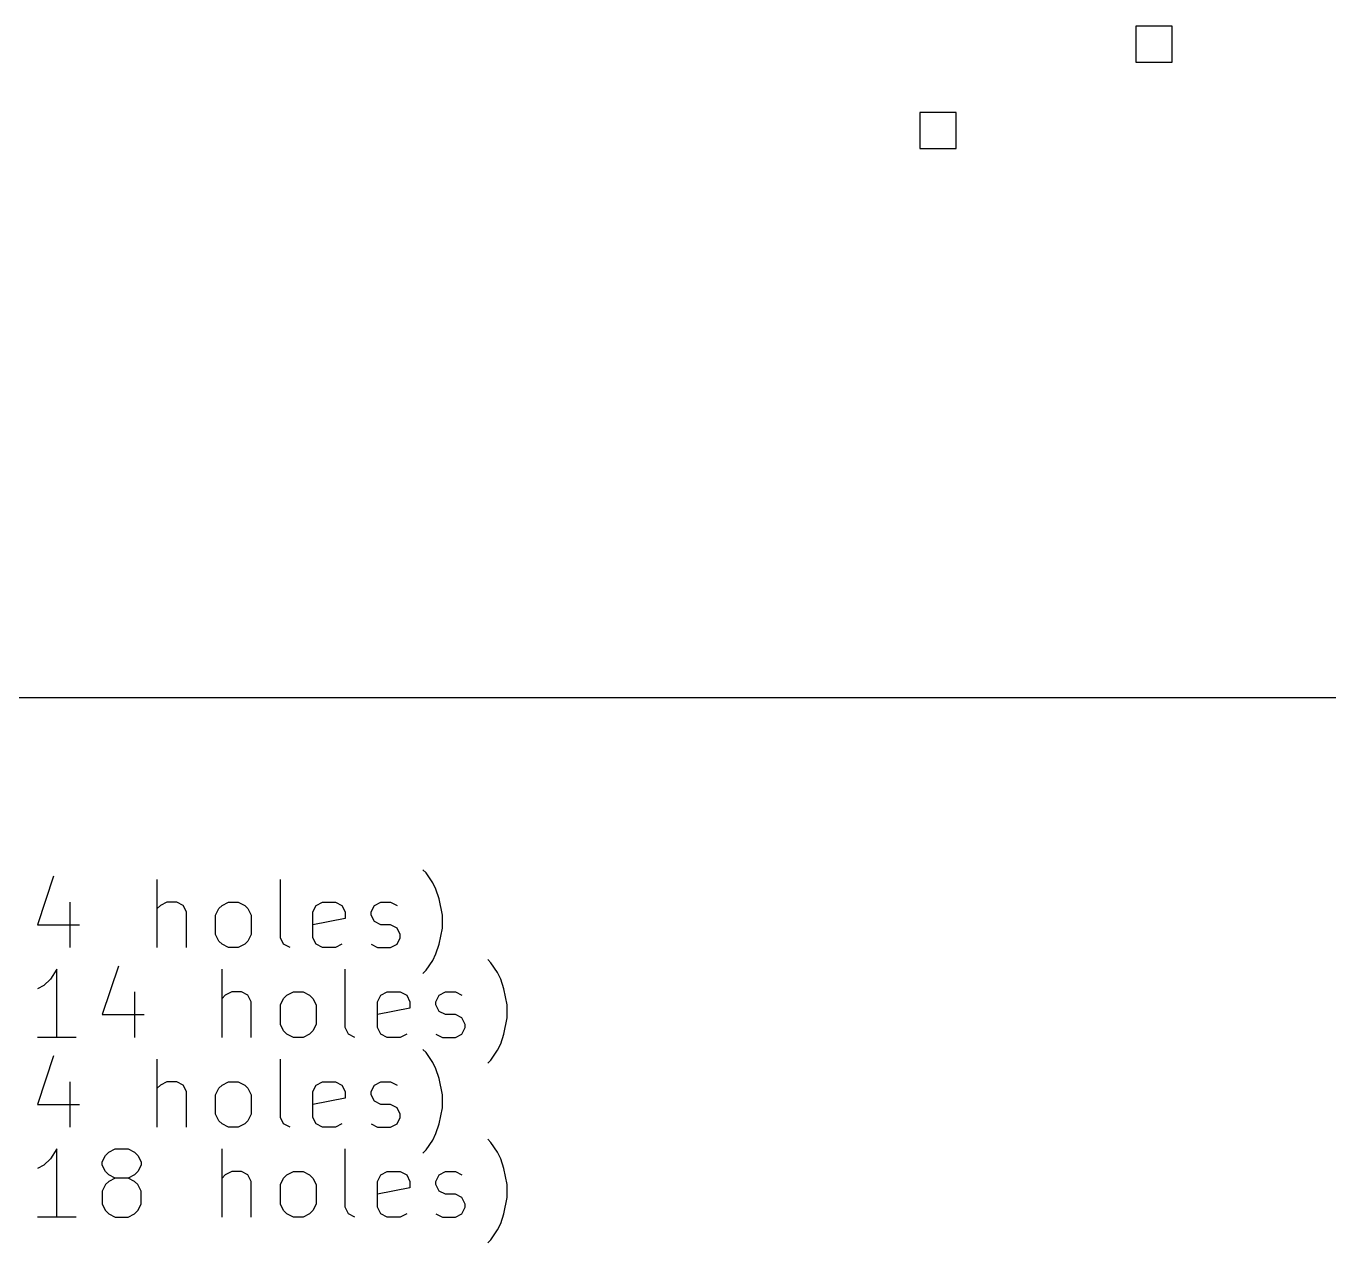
# Model space of a CAD drawing. Header units: millimetres. Extents: x 87 to 238, y -159 to -43.
# Drawn here: x 124.17 to 162.46, y -158.9 to -123.14 of the extents above; entities that cross this region are included whole.
import ezdxf

# ---------------------------------------------------------------- set-up
doc = ezdxf.new("R2010")
doc.units = ezdxf.units.MM
doc.layers.add('BLACK', color=250, linetype='CONTINUOUS')

msp = doc.modelspace()

# ---------------------------------------------------------------- linework, layer by layer
at = {"layer": 'BLACK', "linetype": 'CONTINUOUS'}
for p, q in [((157.851585, -123.135915), (156.790915, -123.135915)), ((156.790915, -123.135915), (156.790915, -124.196585)), ((157.851585, -124.196585), (157.851585, -123.135915)), ((156.790915, -124.196585), (157.851585, -124.196585)), ((151.501585, -125.675915), (150.440915, -125.675915)), ((150.440915, -125.675915), (150.440915, -126.736585)), ((151.501585, -126.736585), (151.501585, -125.675915)), ((150.440915, -126.736585), (151.501585, -126.736585)), ((238.125, -142.875), (88.10625, -142.875)), ((124.974735, -148.1196), (124.498545, -149.548171)), ((135.927118, -148.024361), (135.83188, -147.929123)), ((136.117594, -148.310076), (135.927118, -148.024361)), ((128.022355, -150.214838), (128.022355, -148.214838)), ((131.641403, -149.929123), (131.641403, -148.214838)), ((136.212832, -148.500552), (136.117594, -148.310076)), ((136.30807, -148.786266), (136.212832, -148.500552)), ((125.450926, -148.881504), (125.450926, -150.214838)), ((128.117593, -148.976742), (128.022355, -149.07198)), ((128.308069, -148.881504), (128.117593, -148.976742)), ((128.593784, -148.881504), (128.308069, -148.881504)), ((128.78426, -148.976742), (128.593784, -148.881504)), ((128.879498, -149.167219), (128.78426, -148.976742)), ((129.831879, -149.07198), (129.927117, -148.976742)), ((129.927117, -148.976742), (130.117593, -148.881504)), ((130.117593, -148.881504), (130.403308, -148.881504)), ((130.403308, -148.881504), (130.593784, -148.976742)), ((130.593784, -148.976742), (130.689022, -149.07198)), ((132.593784, -149.167219), (132.689022, -148.976742)), ((132.689022, -148.976742), (132.879498, -148.881504)), ((132.879498, -148.881504), (133.260451, -148.881504)), ((133.260451, -148.881504), (133.450927, -148.976742)), ((133.450927, -148.976742), (133.546165, -149.167219)), ((134.30807, -149.167219), (134.403308, -148.976742)), ((134.403308, -148.976742), (134.593784, -148.881504)), ((134.593784, -148.881504), (134.879498, -148.881504)), ((134.879498, -148.881504), (135.069975, -148.976742)), ((136.403308, -149.262457), (136.30807, -148.786266)), ((128.879498, -150.214838), (128.879498, -149.167219)), ((129.736641, -149.262457), (129.831879, -149.07198)), ((129.736641, -149.833885), (129.736641, -149.262457)), ((130.689022, -149.07198), (130.78426, -149.262457)), ((130.78426, -149.262457), (130.78426, -149.833885)), ((132.593784, -149.929123), (132.593784, -149.167219)), ((133.546165, -149.357695), (132.593784, -149.548171)), ((133.546165, -149.167219), (133.546165, -149.357695)), ((134.30807, -149.262457), (134.30807, -149.167219)), ((134.403308, -149.452933), (134.30807, -149.262457)), ((136.403308, -149.643409), (136.403308, -149.262457)), ((124.498545, -149.548171), (125.73664, -149.548171)), ((134.593784, -149.548171), (134.403308, -149.452933)), ((134.879498, -149.548171), (134.593784, -149.548171)), ((135.069975, -149.643409), (134.879498, -149.548171)), ((135.165213, -149.833885), (135.069975, -149.643409)), ((136.30807, -150.1196), (136.403308, -149.643409)), ((129.831879, -150.024361), (129.736641, -149.833885)), ((129.927117, -150.1196), (129.831879, -150.024361)), ((130.117593, -150.214838), (129.927117, -150.1196)), ((130.593784, -150.1196), (130.403308, -150.214838)), ((130.689022, -150.024361), (130.593784, -150.1196)), ((130.78426, -149.833885), (130.689022, -150.024361)), ((131.736641, -150.1196), (131.641403, -149.929123)), ((131.927117, -150.214838), (131.736641, -150.1196)), ((132.689022, -150.1196), (132.593784, -149.929123)), ((132.879498, -150.214838), (132.689022, -150.1196)), ((133.450927, -150.1196), (133.260451, -150.214838)), ((134.30807, -150.1196), (134.498546, -150.214838)), ((134.879498, -150.214838), (135.069975, -150.1196)), ((135.069975, -150.1196), (135.165213, -149.929123)), ((135.165213, -149.929123), (135.165213, -149.833885)), ((136.212832, -150.405314), (136.30807, -150.1196)), ((130.403308, -150.214838), (130.117593, -150.214838)), ((133.260451, -150.214838), (132.879498, -150.214838)), ((134.498546, -150.214838), (134.879498, -150.214838)), ((136.117594, -150.59579), (136.212832, -150.405314)), ((125.069973, -150.854838), (124.879497, -151.140552)), ((125.069973, -152.854838), (125.069973, -150.854838)), ((126.879497, -150.7596), (126.403307, -152.188171)), ((129.927117, -152.854838), (129.927117, -150.854838)), ((133.546165, -152.569123), (133.546165, -150.854838)), ((135.83188, -150.976742), (135.927118, -150.881504)), ((135.927118, -150.881504), (136.117594, -150.59579)), ((137.83188, -150.664361), (137.736642, -150.569123)), ((138.022356, -150.950076), (137.83188, -150.664361)), ((124.879497, -151.140552), (124.689021, -151.331028)), ((138.117594, -151.140552), (138.022356, -150.950076)), ((138.212832, -151.426266), (138.117594, -151.140552)), ((124.689021, -151.331028), (124.498545, -151.426266)), ((127.355688, -151.521504), (127.355688, -152.854838)), ((130.022355, -151.616742), (129.927117, -151.71198)), ((130.212831, -151.521504), (130.022355, -151.616742)), ((130.498546, -151.521504), (130.212831, -151.521504)), ((130.689022, -151.616742), (130.498546, -151.521504)), ((130.78426, -151.807219), (130.689022, -151.616742)), ((131.736641, -151.71198), (131.831879, -151.616742)), ((131.831879, -151.616742), (132.022355, -151.521504)), ((132.022355, -151.521504), (132.30807, -151.521504)), ((132.30807, -151.521504), (132.498546, -151.616742)), ((132.498546, -151.616742), (132.593784, -151.71198)), ((134.498546, -151.807219), (134.593784, -151.616742)), ((134.593784, -151.616742), (134.78426, -151.521504)), ((134.78426, -151.521504), (135.165213, -151.521504)), ((135.165213, -151.521504), (135.355689, -151.616742)), ((135.355689, -151.616742), (135.450927, -151.807219)), ((136.212832, -151.807219), (136.30807, -151.616742)), ((136.30807, -151.616742), (136.498546, -151.521504)), ((136.498546, -151.521504), (136.78426, -151.521504)), ((136.78426, -151.521504), (136.974737, -151.616742)), ((138.30807, -151.902457), (138.212832, -151.426266)), ((130.78426, -152.854838), (130.78426, -151.807219)), ((131.641403, -151.902457), (131.736641, -151.71198)), ((131.641403, -152.473885), (131.641403, -151.902457)), ((132.593784, -151.71198), (132.689022, -151.902457)), ((132.689022, -151.902457), (132.689022, -152.473885)), ((134.498546, -152.569123), (134.498546, -151.807219)), ((135.450927, -151.997695), (134.498546, -152.188171)), ((135.450927, -151.807219), (135.450927, -151.997695)), ((136.212832, -151.902457), (136.212832, -151.807219)), ((136.30807, -152.092933), (136.212832, -151.902457)), ((138.30807, -152.283409), (138.30807, -151.902457)), ((126.403307, -152.188171), (127.641402, -152.188171)), ((136.498546, -152.188171), (136.30807, -152.092933)), ((136.78426, -152.188171), (136.498546, -152.188171)), ((136.974737, -152.283409), (136.78426, -152.188171)), ((137.069975, -152.473885), (136.974737, -152.283409)), ((138.212832, -152.7596), (138.30807, -152.283409)), ((131.736641, -152.664361), (131.641403, -152.473885)), ((131.831879, -152.7596), (131.736641, -152.664361)), ((132.022355, -152.854838), (131.831879, -152.7596)), ((132.498546, -152.7596), (132.30807, -152.854838)), ((132.593784, -152.664361), (132.498546, -152.7596)), ((132.689022, -152.473885), (132.593784, -152.664361)), ((133.641403, -152.7596), (133.546165, -152.569123)), ((133.831879, -152.854838), (133.641403, -152.7596)), ((134.593784, -152.7596), (134.498546, -152.569123)), ((134.78426, -152.854838), (134.593784, -152.7596)), ((135.355689, -152.7596), (135.165213, -152.854838)), ((136.212832, -152.7596), (136.403308, -152.854838)), ((136.78426, -152.854838), (136.974737, -152.7596)), ((136.974737, -152.7596), (137.069975, -152.569123)), ((137.069975, -152.569123), (137.069975, -152.473885)), ((138.117594, -153.045314), (138.212832, -152.7596)), ((125.641402, -152.854838), (124.498545, -152.854838)), ((132.30807, -152.854838), (132.022355, -152.854838)), ((135.165213, -152.854838), (134.78426, -152.854838)), ((136.403308, -152.854838), (136.78426, -152.854838)), ((138.022356, -153.23579), (138.117594, -153.045314)), ((124.974735, -153.3996), (124.498545, -154.828171)), ((128.022355, -155.494838), (128.022355, -153.494838)), ((131.641403, -155.209123), (131.641403, -153.494838)), ((135.927118, -153.304361), (135.83188, -153.209123)), ((136.117594, -153.590076), (135.927118, -153.304361)), ((137.736642, -153.616742), (137.83188, -153.521504)), ((137.83188, -153.521504), (138.022356, -153.23579)), ((136.212832, -153.780552), (136.117594, -153.590076)), ((136.30807, -154.066266), (136.212832, -153.780552)), ((125.450926, -154.161504), (125.450926, -155.494838)), ((128.117593, -154.256742), (128.022355, -154.35198)), ((128.308069, -154.161504), (128.117593, -154.256742)), ((128.593784, -154.161504), (128.308069, -154.161504)), ((128.78426, -154.256742), (128.593784, -154.161504)), ((128.879498, -154.447219), (128.78426, -154.256742)), ((129.831879, -154.35198), (129.927117, -154.256742)), ((129.927117, -154.256742), (130.117593, -154.161504)), ((130.117593, -154.161504), (130.403308, -154.161504)), ((130.403308, -154.161504), (130.593784, -154.256742)), ((130.593784, -154.256742), (130.689022, -154.35198)), ((132.593784, -154.447219), (132.689022, -154.256742)), ((132.689022, -154.256742), (132.879498, -154.161504)), ((132.879498, -154.161504), (133.260451, -154.161504)), ((133.260451, -154.161504), (133.450927, -154.256742)), ((133.450927, -154.256742), (133.546165, -154.447219)), ((134.30807, -154.447219), (134.403308, -154.256742)), ((134.403308, -154.256742), (134.593784, -154.161504)), ((134.593784, -154.161504), (134.879498, -154.161504)), ((134.879498, -154.161504), (135.069975, -154.256742)), ((136.403308, -154.542457), (136.30807, -154.066266)), ((128.879498, -155.494838), (128.879498, -154.447219)), ((129.736641, -154.542457), (129.831879, -154.35198)), ((129.736641, -155.113885), (129.736641, -154.542457)), ((130.689022, -154.35198), (130.78426, -154.542457)), ((130.78426, -154.542457), (130.78426, -155.113885)), ((132.593784, -155.209123), (132.593784, -154.447219)), ((133.546165, -154.637695), (132.593784, -154.828171)), ((133.546165, -154.447219), (133.546165, -154.637695)), ((134.30807, -154.542457), (134.30807, -154.447219)), ((134.403308, -154.732933), (134.30807, -154.542457)), ((136.403308, -154.923409), (136.403308, -154.542457)), ((124.498545, -154.828171), (125.73664, -154.828171)), ((134.593784, -154.828171), (134.403308, -154.732933)), ((134.879498, -154.828171), (134.593784, -154.828171)), ((135.069975, -154.923409), (134.879498, -154.828171)), ((135.165213, -155.113885), (135.069975, -154.923409)), ((136.30807, -155.3996), (136.403308, -154.923409)), ((129.831879, -155.304361), (129.736641, -155.113885)), ((129.927117, -155.3996), (129.831879, -155.304361)), ((130.117593, -155.494838), (129.927117, -155.3996)), ((130.593784, -155.3996), (130.403308, -155.494838)), ((130.689022, -155.304361), (130.593784, -155.3996)), ((130.78426, -155.113885), (130.689022, -155.304361)), ((131.736641, -155.3996), (131.641403, -155.209123)), ((131.927117, -155.494838), (131.736641, -155.3996)), ((132.689022, -155.3996), (132.593784, -155.209123)), ((132.879498, -155.494838), (132.689022, -155.3996)), ((133.450927, -155.3996), (133.260451, -155.494838)), ((134.30807, -155.3996), (134.498546, -155.494838)), ((134.879498, -155.494838), (135.069975, -155.3996)), ((135.069975, -155.3996), (135.165213, -155.209123)), ((135.165213, -155.209123), (135.165213, -155.113885)), ((136.212832, -155.685314), (136.30807, -155.3996)), ((130.403308, -155.494838), (130.117593, -155.494838)), ((133.260451, -155.494838), (132.879498, -155.494838)), ((134.498546, -155.494838), (134.879498, -155.494838)), ((136.117594, -155.87579), (136.212832, -155.685314)), ((137.83188, -155.944361), (137.736642, -155.849123)), ((125.069973, -156.134838), (124.879497, -156.420552)), ((125.069973, -158.134838), (125.069973, -156.134838)), ((126.498545, -156.325314), (126.593783, -156.230076)), ((126.593783, -156.230076), (126.784259, -156.134838)), ((126.784259, -156.134838), (127.165212, -156.134838)), ((127.165212, -156.134838), (127.355688, -156.230076)), ((127.355688, -156.230076), (127.450926, -156.325314)), ((129.927117, -158.134838), (129.927117, -156.134838)), ((133.546165, -157.849123), (133.546165, -156.134838)), ((135.83188, -156.256742), (135.927118, -156.161504)), ((135.927118, -156.161504), (136.117594, -155.87579)), ((138.022356, -156.230076), (137.83188, -155.944361)), ((138.117594, -156.420552), (138.022356, -156.230076)), ((124.689021, -156.611028), (124.498545, -156.706266)), ((124.879497, -156.420552), (124.689021, -156.611028)), ((126.403307, -156.51579), (126.498545, -156.325314)), ((126.403307, -156.611028), (126.403307, -156.51579)), ((126.498545, -156.801504), (126.403307, -156.611028)), ((127.450926, -156.325314), (127.546164, -156.51579)), ((127.546164, -156.611028), (127.450926, -156.801504)), ((127.546164, -156.51579), (127.546164, -156.611028)), ((138.212832, -156.706266), (138.117594, -156.420552)), ((126.593783, -156.896742), (126.498545, -156.801504)), ((126.784259, -156.99198), (126.593783, -156.896742)), ((126.784259, -156.99198), (126.593783, -157.087219)), ((127.165212, -156.99198), (126.784259, -156.99198)), ((127.355688, -156.896742), (127.165212, -156.99198)), ((127.355688, -157.087219), (127.165212, -156.99198)), ((127.450926, -156.801504), (127.355688, -156.896742)), ((130.022355, -156.896742), (129.927117, -156.99198)), ((130.212831, -156.801504), (130.022355, -156.896742)), ((130.498546, -156.801504), (130.212831, -156.801504)), ((130.689022, -156.896742), (130.498546, -156.801504)), ((130.78426, -157.087219), (130.689022, -156.896742)), ((131.641403, -157.182457), (131.736641, -156.99198)), ((131.736641, -156.99198), (131.831879, -156.896742)), ((131.831879, -156.896742), (132.022355, -156.801504)), ((132.022355, -156.801504), (132.30807, -156.801504)), ((132.30807, -156.801504), (132.498546, -156.896742)), ((132.498546, -156.896742), (132.593784, -156.99198)), ((132.593784, -156.99198), (132.689022, -157.182457)), ((134.498546, -157.087219), (134.593784, -156.896742)), ((134.593784, -156.896742), (134.78426, -156.801504)), ((134.78426, -156.801504), (135.165213, -156.801504)), ((135.165213, -156.801504), (135.355689, -156.896742)), ((135.355689, -156.896742), (135.450927, -157.087219)), ((136.212832, -157.087219), (136.30807, -156.896742)), ((136.30807, -156.896742), (136.498546, -156.801504)), ((136.498546, -156.801504), (136.78426, -156.801504)), ((136.78426, -156.801504), (136.974737, -156.896742)), ((138.30807, -157.182457), (138.212832, -156.706266)), ((126.498545, -157.182457), (126.403307, -157.372933)), ((126.403307, -157.372933), (126.403307, -157.753885)), ((126.593783, -157.087219), (126.498545, -157.182457)), ((127.450926, -157.182457), (127.355688, -157.087219)), ((127.546164, -157.372933), (127.450926, -157.182457)), ((127.546164, -157.753885), (127.546164, -157.372933)), ((130.78426, -158.134838), (130.78426, -157.087219)), ((131.641403, -157.753885), (131.641403, -157.182457)), ((132.689022, -157.182457), (132.689022, -157.753885)), ((134.498546, -157.849123), (134.498546, -157.087219)), ((135.450927, -157.277695), (134.498546, -157.468171)), ((135.450927, -157.087219), (135.450927, -157.277695)), ((136.212832, -157.182457), (136.212832, -157.087219)), ((136.30807, -157.372933), (136.212832, -157.182457)), ((136.498546, -157.468171), (136.30807, -157.372933)), ((138.30807, -157.563409), (138.30807, -157.182457)), ((126.403307, -157.753885), (126.498545, -157.944361)), ((127.450926, -157.944361), (127.546164, -157.753885)), ((131.736641, -157.944361), (131.641403, -157.753885)), ((132.689022, -157.753885), (132.593784, -157.944361)), ((136.78426, -157.468171), (136.498546, -157.468171)), ((136.974737, -157.563409), (136.78426, -157.468171)), ((137.069975, -157.753885), (136.974737, -157.563409)), ((137.069975, -157.849123), (137.069975, -157.753885)), ((138.212832, -158.0396), (138.30807, -157.563409)), ((125.641402, -158.134838), (124.498545, -158.134838)), ((126.498545, -157.944361), (126.593783, -158.0396)), ((126.593783, -158.0396), (126.784259, -158.134838)), ((126.784259, -158.134838), (127.165212, -158.134838)), ((127.165212, -158.134838), (127.355688, -158.0396)), ((127.355688, -158.0396), (127.450926, -157.944361)), ((131.831879, -158.0396), (131.736641, -157.944361)), ((132.022355, -158.134838), (131.831879, -158.0396)), ((132.30807, -158.134838), (132.022355, -158.134838)), ((132.498546, -158.0396), (132.30807, -158.134838)), ((132.593784, -157.944361), (132.498546, -158.0396)), ((133.641403, -158.0396), (133.546165, -157.849123)), ((133.831879, -158.134838), (133.641403, -158.0396)), ((134.593784, -158.0396), (134.498546, -157.849123)), ((134.78426, -158.134838), (134.593784, -158.0396)), ((135.165213, -158.134838), (134.78426, -158.134838)), ((135.355689, -158.0396), (135.165213, -158.134838)), ((136.212832, -158.0396), (136.403308, -158.134838)), ((136.403308, -158.134838), (136.78426, -158.134838)), ((136.78426, -158.134838), (136.974737, -158.0396)), ((136.974737, -158.0396), (137.069975, -157.849123)), ((138.117594, -158.325314), (138.212832, -158.0396)), ((137.83188, -158.801504), (138.022356, -158.51579)), ((138.022356, -158.51579), (138.117594, -158.325314)), ((137.736642, -158.896742), (137.83188, -158.801504))]:
    msp.add_line(p, q, dxfattribs=at)

doc.saveas('drawing.dxf')
